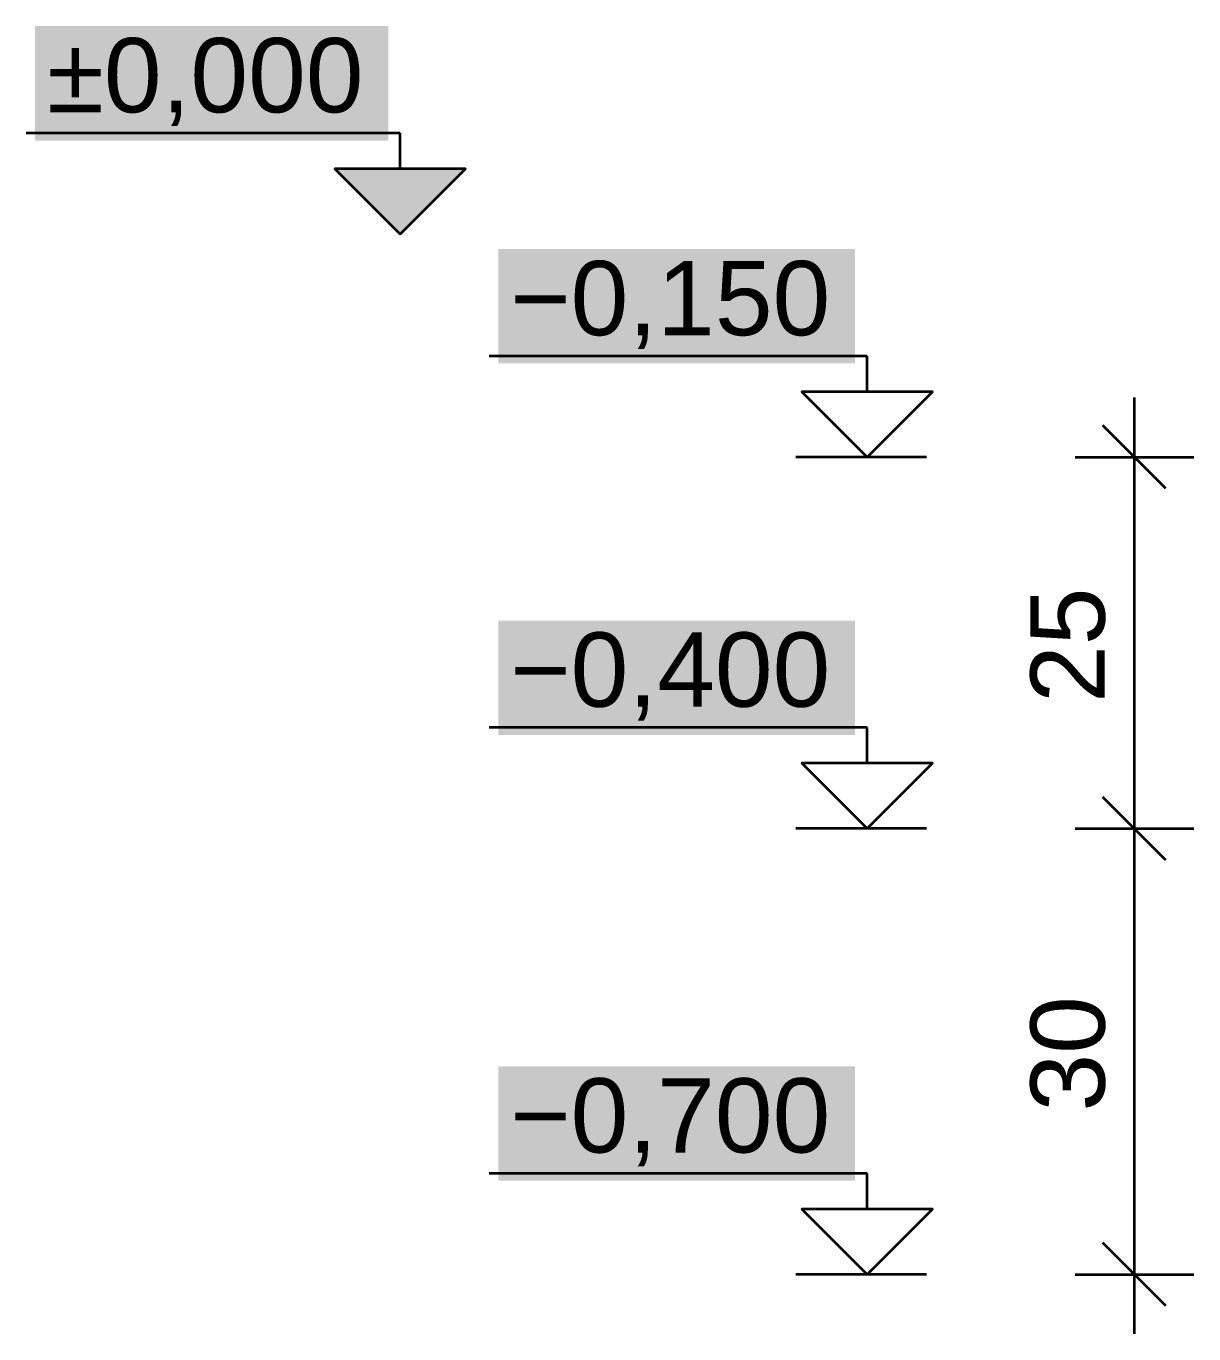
# Model space of a CAD drawing. Header units: metres. Extents: x -2.2 to 48.7, y -1.5 to 0.6.
# Drawn here: x -2.166 to -1.38, y -0.74 to 0.14 of the extents above; entities that cross this region are included whole.
import ezdxf

# ---------------------------------------------------------------- set-up
doc = ezdxf.new("R2010")
doc.units = ezdxf.units.M
for name, color, linetype, lineweight in [('A-MASKA', 7, 'Continuous', 18), ('A-RZEDNE', 1, 'Continuous', 25), ('K-WYMIARY', 1, 'Continuous', 25)]:
    doc.layers.add(name, color=color, linetype=linetype, lineweight=lineweight)
doc.styles.add('PL_ARIAL', font='arial.ttf')

msp = doc.modelspace()

# ---------------------------------------------------------------- hatches: boundary and pattern name
at = {"layer": 'A-MASKA', "true_color": 0xffffff}
for points in [[(-2.16005, 0.063), (-1.9223, 0.063), (-1.9223, 0.14), (-2.16005, 0.14)], [(-1.8483, -0.087), (-1.608, -0.087), (-1.608, -0.01), (-1.8483, -0.01)], [(-1.8483, -0.337), (-1.608, -0.337), (-1.608, -0.26), (-1.8483, -0.26)], [(-1.8483, -0.637), (-1.608, -0.637), (-1.608, -0.56), (-1.8483, -0.56)]]:
    msp.add_hatch(color=7, dxfattribs=at).paths.add_polyline_path(points)
at = {"layer": 'A-RZEDNE', "true_color": 0x000000}
msp.add_hatch(color=7, dxfattribs=at).paths.add_polyline_path([(-1.9143, 0), (-1.8703, 0.044), (-1.9583, 0.044)])

# ---------------------------------------------------------------- linework, layer by layer
at = {"layer": 'A-RZEDNE', "lineweight": 35, "ltscale": 0.02}
for points in [[(-1.9143, 0.068), (-2.16605, 0.068)], [(-1.9143, 0.044), (-1.9143, 0.068)], [(-1.6, -0.082), (-1.8543, -0.082)], [(-1.6, -0.106), (-1.6, -0.082)], [(-1.56, -0.15), (-1.648, -0.15)], [(-1.6, -0.332), (-1.8543, -0.332)], [(-1.6, -0.356), (-1.6, -0.332)], [(-1.56, -0.4), (-1.648, -0.4)], [(-1.6, -0.632), (-1.8543, -0.632)], [(-1.6, -0.656), (-1.6, -0.632)], [(-1.56, -0.7), (-1.648, -0.7)]]:
    msp.add_lwpolyline(points, dxfattribs=at)
for points in [[(-1.9143, 0), (-1.8703, 0.044), (-1.9583, 0.044)], [(-1.6, -0.15), (-1.556, -0.106), (-1.644, -0.106)], [(-1.6, -0.4), (-1.556, -0.356), (-1.644, -0.356)], [(-1.6, -0.7), (-1.556, -0.656), (-1.644, -0.656)]]:
    msp.add_lwpolyline(points, close=True, dxfattribs=at)
at = {"layer": 'K-WYMIARY', "lineweight": 35, "ltscale": 0.02}
for points in [[(-1.42, -0.74), (-1.42, -0.11)], [(-1.39879, -0.17121), (-1.44121, -0.12879)], [(-1.46, -0.15), (-1.38, -0.15)], [(-1.39879, -0.42121), (-1.44121, -0.37879)], [(-1.46, -0.4), (-1.38, -0.4)], [(-1.39879, -0.72121), (-1.44121, -0.67879)], [(-1.46, -0.7), (-1.38, -0.7)]]:
    msp.add_lwpolyline(points, dxfattribs=at)

# ---------------------------------------------------------------- texts
at = {"layer": 'A-RZEDNE', "style": 'PL_ARIAL'}
for s, p in [('±0,000', (-2.15205, 0.082)), ('−0,150', (-1.8403, -0.068)), ('−0,400', (-1.8403, -0.318)), ('−0,700', (-1.8403, -0.618))]:
    msp.add_text(s, height=0.05, dxfattribs=at).set_placement(p)
at = {"layer": 'K-WYMIARY', "style": 'PL_ARIAL'}
for s, p in [('25', (-1.44, -0.31542)), ('30', (-1.44, -0.59042))]:
    msp.add_text(s, height=0.05, rotation=90, dxfattribs=at).set_placement(p)

doc.saveas('drawing.dxf')
